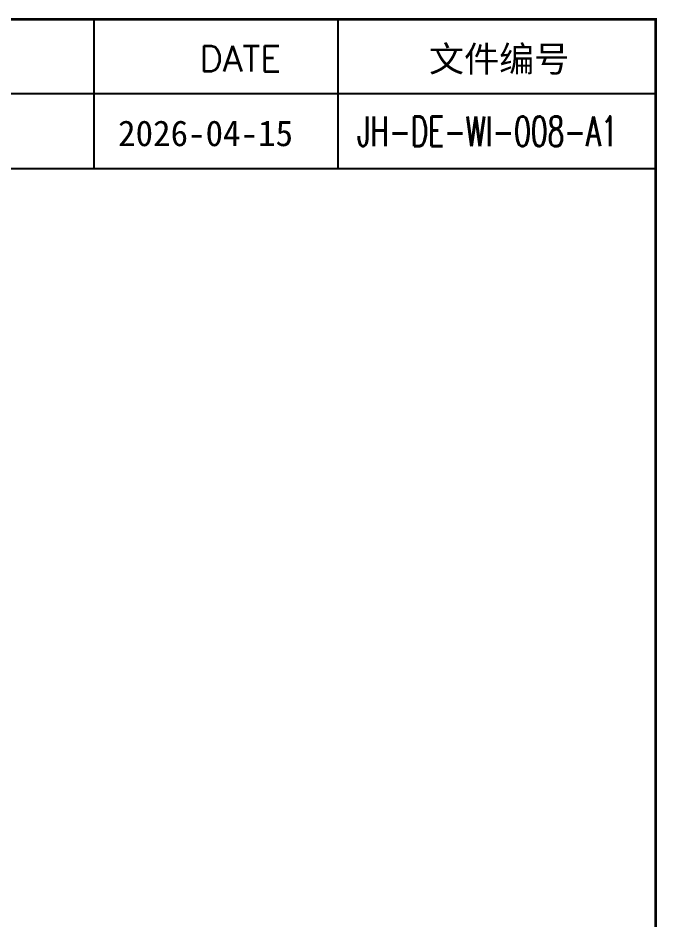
# Model space of a CAD drawing. Header units: millimetres. Extents: x 426 to 1899, y -1707 to -647.
# Drawn here: x 622.1 to 689.4, y -822.8 to -728 of the extents above; entities that cross this region are included whole.
import ezdxf
from ezdxf.enums import TextEntityAlignment as Align

# ---------------------------------------------------------------- set-up
doc = ezdxf.new("R2010")
doc.units = ezdxf.units.MM
doc.layers.add('SPEC', color=2, linetype='Continuous')
doc.styles.add('ROMANS', font='ROMANS.shx', dxfattribs={"bigfont": 'AllInOneBig.shx'})
doc.styles.add('样式 1', font='simhei_0.ttf')
doc.styles.add('蜀山软件', font='simhei_0.ttf')

msp = doc.modelspace()

# ---------------------------------------------------------------- linework, layer by layer
at = {"layer": 'SPEC'}
for p, q in [((689.225, -728.083), (689.225, -743.797)), ((689.225, -735.94), (542.355, -735.94)), ((542.355, -743.797), (689.225, -743.797))]:
    msp.add_line(p, q, dxfattribs=at)
at = {"layer": 'SPEC', "lineweight": 30, "const_width": 0.261}
msp.add_lwpolyline([(426.506, -923.799), (426.506, -728.083), (689.225, -728.083), (689.225, -923.799)], close=True, dxfattribs=at)
at = {"layer": 'SPEC'}
for points in [[(630.106, -728.083), (630.106, -735.94), (630.106, -743.797)], [(655.766, -728.083), (655.766, -735.94), (655.766, -743.797)]]:
    msp.add_lwpolyline(points, dxfattribs=at)

# ---------------------------------------------------------------- texts
at = {"layer": 'SPEC', "color": 120}
for s, style, p in [('文件编号', '样式 1', (665.371, -733.613)), ('2026-04-15', '蜀山软件', (632.655, -741.429))]:
    msp.add_text(s, height=2.706, dxfattribs=dict(at, style=style)).set_placement(p)
at = {"layer": 'SPEC', "style": 'ROMANS'}
msp.add_text('DATE', height=2.706, dxfattribs=at).set_placement((641.22, -733.571))
at = {"layer": 'SPEC', "color": 120, "style": 'ROMANS', "width": 0.608469}
msp.add_text('JH-DE-WI-008-A1', height=3.12, dxfattribs=at).set_placement((657.824, -741.429), (685.216, -741.429), align=Align.FIT)

doc.saveas('drawing.dxf')
